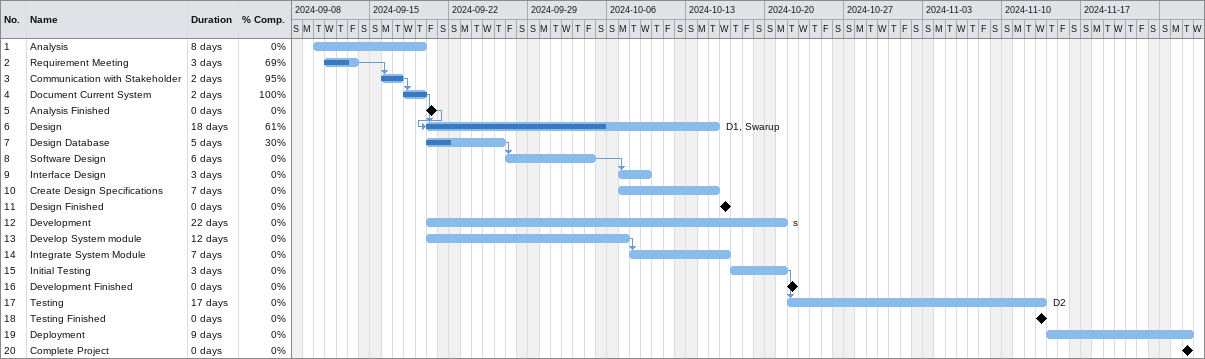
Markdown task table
| ID | Task | Duration | Start | Finish | Predecessors | Resources | % complete |
|---|---|---|---|---|---|---|---|
| 1 | Analysis | 8d | 2024-09-10 | 2024-09-19 |  |  | 0 |
| 2 | Requirement Meeting | 3d | 2024-09-11 | 2024-09-13 |  |  | 69 |
| 3 | Communication with Stakeholder | 2d | 2024-09-16 | 2024-09-17 | 2 |  | 95 |
| 4 | Document Current System | 2d | 2024-09-18 | 2024-09-19 | 3 |  | 100 |
| 5 | Analysis Finished | 0d | 2024-09-20 | 2024-09-20 |  |  | 0 |
| 6 | Design | 18d | 2024-09-20 | 2024-10-15 | 4, 5 | D1, Swarup | 61 |
| 7 | Design Database | 5d | 2024-09-20 | 2024-09-26 |  |  | 30 |
| 8 | Software Design | 6d | 2024-09-27 | 2024-10-04 | 7 |  | 0 |
| 9 | Interface Design | 3d | 2024-10-07 | 2024-10-09 | 8 |  | 0 |
| 10 | Create Design Specifications | 7d | 2024-10-07 | 2024-10-15 |  |  | 0 |
| 11 | Design Finished | 0d | 2024-10-16 | 2024-10-16 |  |  | 0 |
| 12 | Development | 22d | 2024-09-20 | 2024-10-21 |  | s | 0 |
| 13 | Develop System module | 12d | 2024-09-20 | 2024-10-07 |  |  | 0 |
| 14 | Integrate System Module | 7d | 2024-10-08 | 2024-10-16 | 13 |  | 0 |
| 15 | Initial Testing | 3d | 2024-10-17 | 2024-10-21 |  |  | 0 |
| 16 | Development Finished | 0d | 2024-10-22 | 2024-10-22 |  |  | 0 |
| 17 | Testing | 17d | 2024-10-22 | 2024-11-13 | 15 | D2 | 0 |
| 18 | Testing Finished | 0d | 2024-11-13 | 2024-11-13 |  |  | 0 |
| 19 | Deployment | 9d | 2024-11-14 | 2024-11-26 |  |  | 0 |
| 20 | Complete Project | 0d | 2024-11-26 | 2024-11-26 |  |  | 0 |
